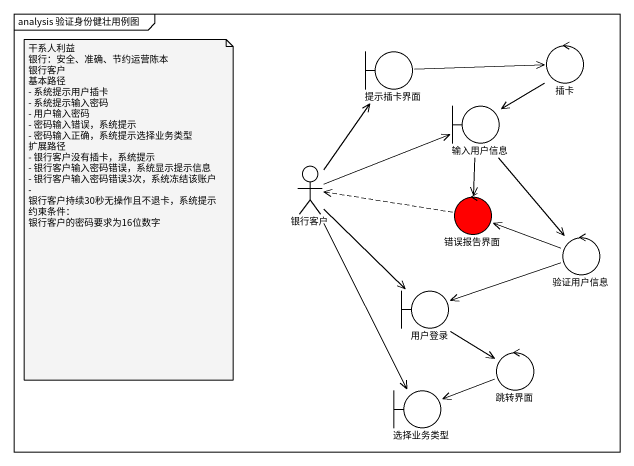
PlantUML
@startuml
mainframe analysis 验证身份健壮用例图
boundary 提示插卡界面
control 插卡
boundary 输入用户信息
actor 银行客户
control 错误报告界面 #FF0000
control 验证用户信息
boundary 用户登录
control 跳转界面
boundary 选择业务类型
提示插卡界面 -right-> 插卡
插卡 --> 输入用户信息
输入用户信息 --> 错误报告界面
输入用户信息 --> 验证用户信息
银行客户 -up-> 提示插卡界面
银行客户 -right-> 输入用户信息
银行客户 --> 用户登录
银行客户 --> 选择业务类型
错误报告界面 .left.> 银行客户
验证用户信息 -left-> 错误报告界面
验证用户信息 -left-> 用户登录
用户登录 --> 跳转界面
跳转界面 -left-> 选择业务类型
note as N1
  干系人利益
  银行：安全、准确、节约运营陈本
  银行客户
  基本路径
  - 系统提示用户插卡
  - 系统提示输入密码
  - 用户输入密码
  - 密码输入错误，系统提示
  - 密码输入正确，系统提示选择业务类型
  扩展路径
  - 银行客户没有插卡，系统提示
  - 银行客户输入密码错误，系统显示提示信息
  - 银行客户输入密码错误3次，系统冻结该账户
  - 银行客户持续30秒无操作且不退卡，系统提示
  约束条件：
  银行客户的密码要求为16位数字
end note
@enduml
